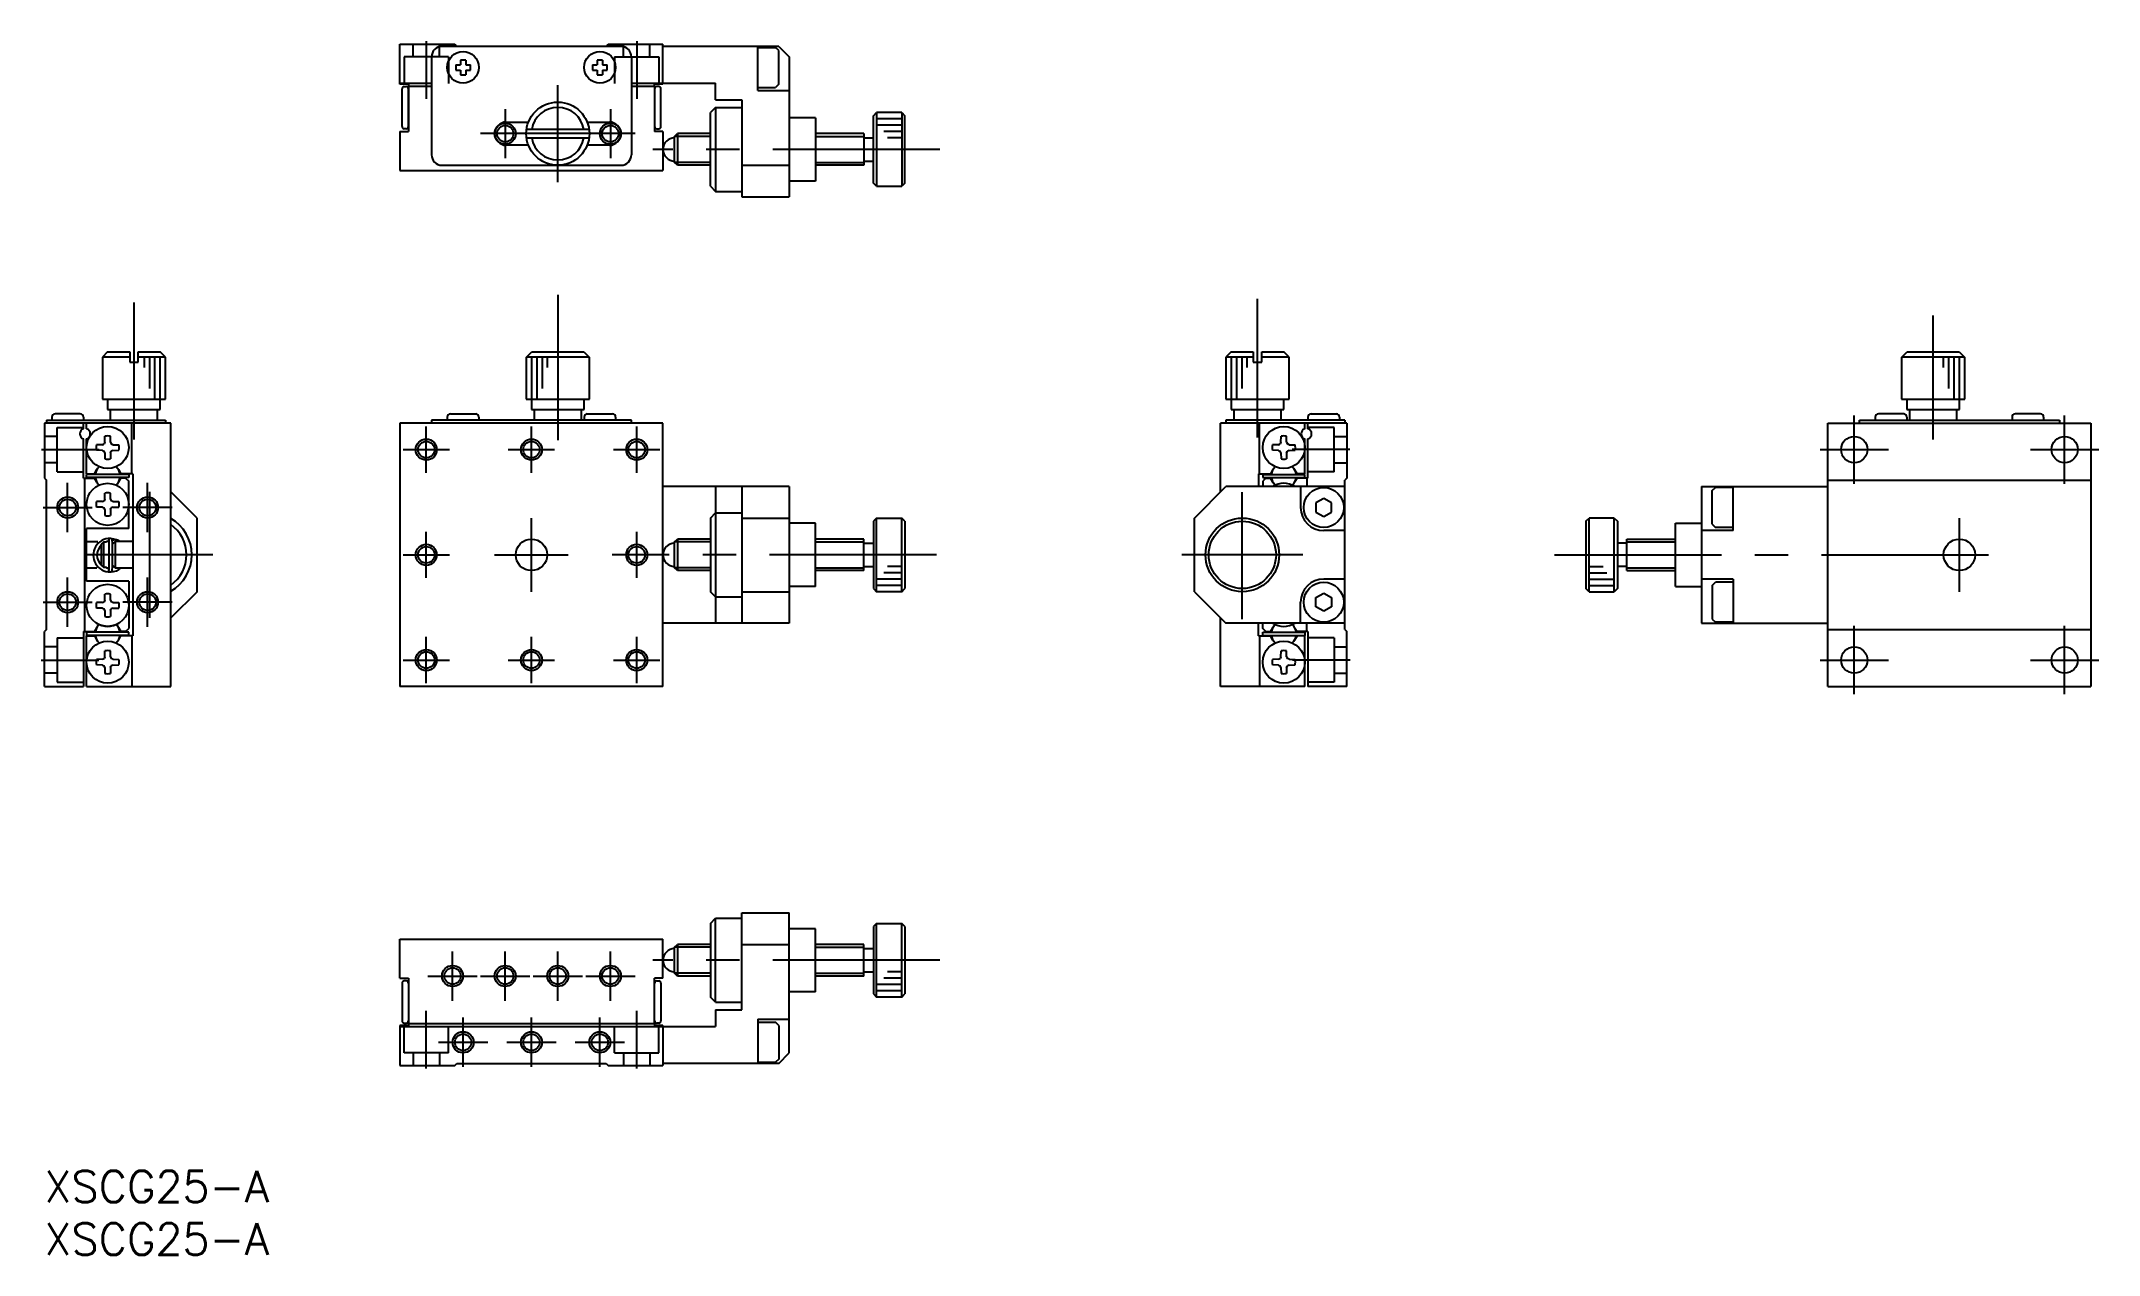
# Model space of a CAD drawing. Extents: x 0 to 195, y -8 to 107.
import ezdxf

# ---------------------------------------------------------------- set-up
doc = ezdxf.new("R2010")
doc.units = 0
doc.header["$LTSCALE"] = 0.5
doc.linetypes.add('CENTER', pattern=[50.8, 31.75, -6.35, 6.35, -6.35])
doc.linetypes.add('DASHED', pattern=[19.05, 12.7, -6.35])
for name, color, linetype in [('MSM_CENTER', 1, 'CENTER'), ('MSM_CONTINUOUS', 7, 'CONTINUOUS'), ('MSM_DASHED', 4, 'DASHED'), ('MSM_NARROW', 5, 'CONTINUOUS'), ('MSM_PART_NUMBER', 7, 'CONTINUOUS')]:
    doc.layers.add(name, color=color, linetype=linetype)
doc.styles.get("Standard").update_dxf_attribs({"font": 'txt.shx', "height": 3, "bigfont": 'bigfont.shx'})

# ---------------------------------------------------------------- blocks, each defined once
blk = doc.blocks.new('*U11')
at = {"layer": 'MSM_PART_NUMBER'}
blk.add_text('XSCG25-A', height=3, dxfattribs=at).set_placement((0, -3))
blk = doc.blocks.new('*U12')
at = {"layer": 'MSM_PART_NUMBER'}
blk.add_text('XSCG25-A', height=3, dxfattribs=at).set_placement((0, -8))

msp = doc.modelspace()

# ---------------------------------------------------------------- linework, layer by layer
at = {"layer": 'MSM_CENTER'}
for p, q in [((36.283253, 107.350618), (36.283253, 101.8583)), ((56.283253, 107.350618), (56.283253, 101.8583)), ((48.783253, 93.9583), (48.783253, 103.1583)), ((43.783253, 100.901398), (43.783253, 96.215202)), ((53.783253, 100.901398), (53.783253, 96.215202)), ((56.126351, 98.5583), (41.440155, 98.5583)), ((85.105401, 97.058299), (57.828414, 97.058299)), ((8.5, 82.505321), (8.5, 69.506344)), ((48.783251, 83.253186), (48.783251, 69.433222)), ((115.283254, 69.69616), (115.283254, 82.856673)), ((179.500985, 69.489948), (179.500985, 81.272646)), ((36.283252, 66.32915), (36.283252, 70.72915)), ((46.283252, 66.32915), (46.283252, 70.72915)), ((56.283252, 66.32915), (56.283252, 70.72915)), ((172.000983, 65.27915), (172.000983, 71.77915)), ((192.000984, 65.27915), (192.000984, 71.77915)), ((-0.292318, 68.52915), (5.2, 68.52915)), ((34.083252, 68.52915), (38.483252, 68.52915)), ((44.083252, 68.52915), (48.483252, 68.52915)), ((54.083252, 68.52915), (58.483252, 68.52915)), ((124.075571, 68.52915), (118.583254, 68.52915)), ((168.750983, 68.52915), (175.250983, 68.52915)), ((188.750984, 68.52915), (195.250984, 68.52915)), ((2.2, 60.686052), (2.2, 65.372248)), ((9.8, 60.686052), (9.8, 65.372248)), ((-0.143098, 63.02915), (4.543098, 63.02915)), ((12.143098, 63.02915), (7.456902, 63.02915)), ((10.000001, 52.529151), (10.000001, 64.529149)), ((113.783253, 64.488849), (113.783253, 52.423551)), ((36.283252, 56.32915), (36.283252, 60.72915)), ((46.283252, 55.02915), (46.283252, 62.02915)), ((56.283252, 56.32915), (56.283252, 60.72915)), ((182.000984, 55.02915), (182.000984, 62.02915)), ((16, 58.52915), (4.000002, 58.52915)), ((34.083252, 58.52915), (38.483252, 58.52915)), ((42.783252, 58.52915), (49.783252, 58.52915)), ((84.783254, 58.52915), (53.940155, 58.52915)), ((119.587753, 58.52915), (108.103252, 58.52915)), ((143.500982, 58.52915), (185.500984, 58.52915)), ((2.2, 51.686052), (2.2, 56.372248)), ((9.8, 51.686052), (9.8, 56.372248)), ((-0.143098, 54.02915), (4.543098, 54.02915)), ((12.143098, 54.02915), (7.456902, 54.02915)), ((172.000983, 45.27915), (172.000983, 51.77915)), ((192.000984, 45.27915), (192.000984, 51.77915)), ((36.283252, 46.32915), (36.283252, 50.72915)), ((46.283252, 46.32915), (46.283252, 50.72915)), ((56.283252, 46.32915), (56.283252, 50.72915)), ((-0.318947, 48.529147), (5.173371, 48.529147)), ((34.083252, 48.52915), (38.483252, 48.52915)), ((44.083252, 48.52915), (48.483252, 48.52915)), ((54.083252, 48.52915), (58.483252, 48.52915)), ((124.102201, 48.529147), (118.609883, 48.529147)), ((168.750983, 48.52915), (175.250983, 48.52915)), ((188.750984, 48.52915), (195.250984, 48.52915)), ((38.783253, 16.156902), (38.783253, 20.843098)), ((43.783253, 16.156902), (43.783253, 20.843098)), ((48.783253, 16.156902), (48.783253, 20.843098)), ((53.783253, 16.156902), (53.783253, 20.843098)), ((85.105401, 20.000001), (57.828414, 20.000001)), ((36.440155, 18.5), (41.126351, 18.5)), ((41.440155, 18.5), (46.126351, 18.5)), ((46.440155, 18.5), (51.126351, 18.5)), ((51.440155, 18.5), (56.126351, 18.5)), ((36.283253, 9.707683), (36.283253, 15.2)), ((39.783253, 9.856902), (39.783253, 14.543098)), ((46.283253, 9.856902), (46.283253, 14.543098)), ((52.783253, 9.856902), (52.783253, 14.543098)), ((56.283253, 9.707683), (56.283253, 15.2)), ((37.440155, 12.2), (42.126351, 12.2)), ((43.940155, 12.2), (48.626351, 12.2)), ((50.440155, 12.2), (55.126351, 12.2))]:
    msp.add_line(p, q, dxfattribs=at)
at = {"layer": 'MSM_CONTINUOUS'}
for p, q in [((33.783253, 107.0583), (38.983253, 107.0583)), ((33.783253, 103.2583), (33.783253, 107.0583)), ((36.783253, 105.8583), (36.783253, 96.5583)), ((54.783253, 106.8583), (37.783253, 106.8583)), ((38.983253, 107.0583), (39.183253, 106.8583)), ((53.383256, 106.8583), (53.583256, 107.0583)), ((53.583256, 107.0583), (58.783253, 107.0583)), ((55.783253, 105.8583), (55.783253, 96.5583)), ((58.783253, 103.2583), (58.783253, 107.0583)), ((69.783254, 106.8583), (58.783253, 106.8583)), ((67.783254, 102.6583), (67.783254, 106.8583)), ((67.783254, 106.7583), (69.483253, 106.7583)), ((69.783254, 106.458299), (69.483253, 106.7583)), ((69.783254, 106.8583), (70.783254, 105.8583)), ((69.783254, 103.2583), (69.783254, 106.458299)), ((70.783254, 105.8583), (70.783254, 92.558299)), ((39.083253, 105.1083), (39.083253, 104.6083)), ((39.083253, 105.1083), (39.533253, 105.1083)), ((39.083253, 104.6083), (39.533253, 104.6083)), ((40.033253, 105.5583), (39.533253, 105.5583)), ((39.533253, 105.5583), (39.533253, 105.1083)), ((39.533253, 104.6083), (39.533253, 104.1583)), ((39.533253, 104.1583), (40.033253, 104.1583)), ((40.033253, 105.5583), (40.033253, 105.1083)), ((40.033253, 105.1083), (40.483253, 105.1083)), ((40.033253, 104.6083), (40.483253, 104.6083)), ((40.033253, 104.6083), (40.033253, 104.1583)), ((40.483253, 104.6083), (40.483253, 105.1083)), ((52.083253, 105.1083), (52.083253, 104.6083)), ((52.083253, 105.1083), (52.533253, 105.1083)), ((52.083253, 104.6083), (52.533253, 104.6083)), ((52.533253, 105.5583), (52.533253, 105.1083)), ((53.033253, 105.5583), (52.533253, 105.5583)), ((52.533253, 104.6083), (52.533253, 104.1583)), ((52.533253, 104.1583), (53.033253, 104.1583)), ((53.033253, 105.5583), (53.033253, 105.1083)), ((53.033253, 105.1083), (53.483253, 105.1083)), ((53.033253, 104.6083), (53.483253, 104.6083)), ((53.033253, 104.6083), (53.033253, 104.1583)), ((53.483253, 104.6083), (53.483253, 105.1083)), ((33.783253, 103.3583), (36.783253, 103.3583)), ((34.583255, 103.2583), (33.783253, 103.2583)), ((33.983252, 99.23167), (33.983252, 102.83167)), ((34.183252, 103.03167), (34.383252, 103.03167)), ((34.583252, 99.23167), (34.583252, 102.83167)), ((34.583255, 103.2583), (34.583255, 98.7583)), ((34.583255, 103.058298), (36.783253, 103.058298)), ((55.783253, 103.3583), (63.783253, 103.3583)), ((55.783253, 103.058298), (57.983253, 103.058298)), ((57.983251, 103.058298), (57.983251, 103.2583)), ((58.783253, 103.2583), (57.983251, 103.2583)), ((57.983253, 103.058298), (57.983253, 98.7583)), ((58.383253, 103.031671), (58.183253, 103.031671)), ((58.583253, 99.231671), (58.583253, 102.831671)), ((63.783253, 101.7583), (63.783253, 103.3583)), ((63.783253, 101.7583), (66.283254, 101.7583)), ((66.283254, 101.7583), (66.283254, 92.558299)), ((67.783254, 102.958299), (69.483253, 102.958299)), ((67.783254, 102.6583), (70.783254, 102.6583)), ((69.783254, 103.2583), (69.483253, 102.958299)), ((63.783254, 101.058298), (63.283254, 100.558298)), ((63.283254, 93.558299), (63.283254, 100.558298)), ((63.783254, 101.058298), (63.783254, 93.058299)), ((63.783254, 101.058298), (66.283254, 101.058298)), ((73.283254, 100.058299), (70.783254, 100.058299)), ((73.283254, 100.058299), (73.283254, 94.058299)), ((78.783254, 100.258299), (79.083254, 100.558299)), ((78.783254, 93.858299), (78.783254, 100.258299)), ((79.083254, 100.558299), (79.083254, 93.558299)), ((81.483254, 100.558299), (79.083254, 100.558299)), ((81.483254, 100.558299), (81.483254, 93.558299)), ((81.483254, 100.558299), (81.783254, 100.258299)), ((81.783254, 93.858299), (81.783254, 100.258299)), ((33.783253, 98.7583), (33.783253, 95.0583)), ((33.783253, 98.7583), (34.583255, 98.7583)), ((34.383252, 99.03167), (34.183252, 99.03167)), ((43.883253, 99.6583), (45.992196, 99.6583)), ((51.756466, 98.9583), (45.810039, 98.9583)), ((45.810039, 98.1583), (51.756466, 98.1583)), ((51.57431, 99.6583), (53.683253, 99.6583)), ((58.783253, 98.7583), (57.983253, 98.7583)), ((58.183253, 99.031671), (58.383253, 99.031671)), ((58.783253, 98.7583), (58.783253, 95.0583)), ((59.883253, 98.287799), (60.153753, 98.558299)), ((59.883253, 95.828799), (59.883253, 98.287799)), ((60.153753, 98.558299), (60.153753, 95.558299)), ((63.283254, 98.558299), (60.153753, 98.558299)), ((77.883254, 98.558299), (73.283254, 98.558299)), ((77.883254, 98.558299), (77.883254, 95.558299)), ((77.883254, 98.158299), (78.783254, 98.158299)), ((45.992196, 97.4583), (43.883253, 97.4583)), ((53.683253, 97.4583), (51.57431, 97.4583)), ((77.883254, 95.958299), (78.783254, 95.958299)), ((33.783253, 95.0583), (58.783253, 95.0583)), ((37.783253, 95.5583), (54.783253, 95.5583)), ((60.153753, 95.558299), (59.883253, 95.828799)), ((63.283254, 95.558299), (60.153753, 95.558299)), ((66.283254, 95.558299), (70.783254, 95.558299)), ((73.283254, 94.058299), (70.783254, 94.058299)), ((77.883254, 95.558299), (73.283254, 95.558299)), ((63.283254, 93.558299), (63.783254, 93.058299)), ((63.783254, 93.058299), (66.283254, 93.058299)), ((66.283254, 92.558299), (70.783254, 92.558299)), ((79.083254, 93.558299), (78.783254, 93.858299)), ((79.083254, 93.558299), (81.483254, 93.558299)), ((81.783254, 93.858299), (81.483254, 93.558299)), ((6, 77.829151), (5.5, 77.329151)), ((8.1, 77.329151), (5.5, 77.329151)), ((5.5, 77.329151), (5.5, 73.329151)), ((6, 77.829151), (8.1, 77.829151)), ((8.1, 77.829151), (8.1, 76.829151)), ((8.1, 76.829151), (8.9, 76.829151)), ((8.9, 77.829151), (11, 77.829151)), ((8.9, 76.829151), (8.9, 77.829151)), ((11.5, 77.329151), (8.9, 77.329151)), ((11.5, 77.329151), (11, 77.829151)), ((11.5, 73.329151), (11.5, 77.329151)), ((45.783251, 76.829151), (45.810037, 76.829151)), ((45.783251, 76.829151), (45.783251, 73.329151)), ((45.810037, 77.329151), (46.315458, 77.829151)), ((45.810037, 76.829151), (45.810037, 77.329151)), ((51.756464, 77.329151), (45.810037, 77.329151)), ((46.315458, 77.829151), (51.251043, 77.829151)), ((51.251043, 77.829151), (51.756464, 77.329151)), ((51.756464, 77.329151), (51.756464, 76.829151)), ((51.756464, 76.829151), (51.783251, 76.829151)), ((51.783251, 73.329151), (51.783251, 76.829151)), ((112.783254, 77.829151), (112.283254, 77.329151)), ((114.883254, 77.329151), (112.283254, 77.329151)), ((112.283254, 77.329151), (112.283254, 73.329151)), ((112.783254, 77.829151), (114.883254, 77.829151)), ((114.883254, 77.829151), (114.883254, 76.829151)), ((114.883254, 76.829151), (115.683254, 76.829151)), ((115.683254, 77.829151), (117.783254, 77.829151)), ((115.683254, 76.829151), (115.683254, 77.829151)), ((118.283254, 77.329151), (115.683254, 77.329151)), ((118.283254, 77.329151), (117.783254, 77.829151)), ((118.283254, 73.329151), (118.283254, 77.329151)), ((176.500985, 76.829151), (176.500985, 73.329151)), ((176.500985, 76.829151), (176.527771, 76.829151)), ((176.527771, 77.329151), (177.033192, 77.829151)), ((182.474199, 77.329151), (176.527771, 77.329151)), ((176.527771, 76.829151), (176.527771, 77.329151)), ((177.033192, 77.829151), (181.968777, 77.829151)), ((181.968777, 77.829151), (182.474199, 77.329151)), ((182.474199, 77.329151), (182.474199, 76.829151)), ((182.474199, 76.829151), (182.500985, 76.829151)), ((182.500985, 73.329151), (182.500985, 76.829151)), ((5.5, 73.329151), (11.5, 73.329151)), ((6, 73.329151), (6, 72.329151)), ((11, 72.329151), (11, 73.329151)), ((45.783251, 73.329151), (51.783251, 73.329151)), ((46.283251, 73.329151), (46.283251, 72.329151)), ((51.283251, 72.329151), (51.283251, 73.329151)), ((112.283254, 73.329151), (118.283254, 73.329151)), ((112.783254, 73.329151), (112.783254, 72.329151)), ((117.783254, 72.329151), (117.783254, 73.329151)), ((176.500985, 73.329151), (182.500985, 73.329151)), ((177.000985, 73.329151), (177.000985, 72.329151)), ((182.000985, 72.329151), (182.000985, 73.329151)), ((12, 71.02915), (0, 71.02915)), ((0, 71.02915), (0, 65.82915)), ((0.2, 71.329151), (11.5, 71.329151)), ((0.2, 71.329151), (0.2, 71.02915)), ((0.7, 71.629151), (0.7, 71.329151)), ((3.4, 71.929151), (1, 71.929151)), ((3.7, 71.629151), (3.7, 71.329151)), ((3.7, 70.50612), (3.7, 71.02915)), ((4.000002, 70.506119), (4.000002, 71.02915)), ((6, 72.329151), (11, 72.329151)), ((6.25, 72.329151), (6.25, 71.329151)), ((8.3, 66.22915), (8.3, 71.029147)), ((10.75, 71.329151), (10.75, 72.329151)), ((11.5, 71.329151), (11.5, 71.02915)), ((12, 46.02915), (12, 71.02915)), ((58.783253, 71.029151), (33.783253, 71.029151)), ((33.783253, 71.029151), (33.783253, 46.029149)), ((55.783253, 71.329151), (36.783253, 71.329151)), ((36.783253, 71.329151), (36.783253, 71.029151)), ((38.283253, 71.629151), (38.283253, 71.329151)), ((38.583253, 71.929151), (40.983253, 71.929151)), ((41.283253, 71.629151), (41.283253, 71.329151)), ((46.283251, 72.329151), (51.283251, 72.329151)), ((46.533251, 72.329151), (46.533251, 71.329151)), ((51.033251, 71.329151), (51.033251, 72.329151)), ((51.283253, 71.629151), (51.283253, 71.329151)), ((51.583253, 71.929151), (53.983253, 71.929151)), ((54.283253, 71.629151), (54.283253, 71.329151)), ((55.783253, 71.029151), (55.783253, 71.329151)), ((58.783253, 46.029149), (58.783253, 71.029151)), ((123.783254, 71.02915), (111.783254, 71.02915)), ((111.783254, 64.529151), (111.783254, 71.02915)), ((123.583254, 71.329151), (112.283254, 71.329151)), ((112.283254, 71.329151), (112.283254, 71.02915)), ((112.783254, 72.329151), (117.783254, 72.329151)), ((113.033254, 72.329151), (113.033254, 71.329151)), ((115.483254, 66.22915), (115.483254, 71.029147)), ((117.533254, 71.329151), (117.533254, 72.329151)), ((119.783252, 70.506119), (119.783252, 71.02915)), ((120.083254, 71.629151), (120.083254, 71.329151)), ((120.083254, 70.50612), (120.083254, 71.02915)), ((120.383254, 71.929151), (122.783254, 71.929151)), ((123.083254, 71.629151), (123.083254, 71.329151)), ((123.583254, 71.329151), (123.583254, 71.02915)), ((123.783254, 71.02915), (123.783254, 65.82915)), ((169.500983, 71.029151), (194.500983, 71.029151)), ((169.500983, 46.029149), (169.500983, 71.029151)), ((172.500983, 71.329151), (191.500983, 71.329151)), ((172.500983, 71.029151), (172.500983, 71.329151)), ((174.000983, 71.629151), (174.000983, 71.329151)), ((176.700983, 71.929151), (174.300983, 71.929151)), ((177.000983, 71.629151), (177.000983, 71.329151)), ((177.000985, 72.329151), (182.000985, 72.329151)), ((177.250985, 72.329151), (177.250985, 71.329151)), ((181.750985, 71.329151), (181.750985, 72.329151)), ((187.000983, 71.629151), (187.000983, 71.329151)), ((189.700983, 71.929151), (187.300983, 71.929151)), ((190.000983, 71.629151), (190.000983, 71.329151)), ((191.500983, 71.329151), (191.500983, 71.029151)), ((194.500983, 71.029151), (194.500983, 46.029149)), ((3.7, 65.829151), (3.7, 69.552181)), ((4.000002, 66.22915), (4.000002, 69.552181)), ((5.498742, 68.999057), (4.931169, 68.98915)), ((5.498742, 68.459243), (4.931169, 68.46915)), ((5.498742, 68.999057), (5.658821, 69.070329)), ((5.498742, 68.459243), (5.658821, 68.387971)), ((5.730093, 69.230409), (5.658821, 69.070329)), ((5.730093, 69.230409), (5.74, 69.797981)), ((6.269907, 69.230409), (6.26, 69.797981)), ((6.269907, 69.230409), (6.341179, 69.070329)), ((6.501259, 68.999057), (6.341179, 69.070329)), ((6.501259, 68.459243), (6.341179, 68.387971)), ((6.501259, 68.999057), (7.068831, 68.98915)), ((6.501259, 68.459243), (7.068831, 68.46915)), ((117.281995, 68.999057), (116.714423, 68.98915)), ((117.281995, 68.459243), (116.714423, 68.46915)), ((117.281995, 68.999057), (117.442075, 69.070329)), ((117.281995, 68.459243), (117.442075, 68.387971)), ((117.513347, 69.230409), (117.442075, 69.070329)), ((117.513347, 69.230409), (117.523254, 69.797981)), ((118.053161, 69.230409), (118.043254, 69.797981)), ((118.053161, 69.230409), (118.124433, 69.070329)), ((118.284512, 68.999057), (118.124433, 69.070329)), ((118.284512, 68.459243), (118.124433, 68.387971)), ((118.284512, 68.999057), (118.852085, 68.98915)), ((118.284512, 68.459243), (118.852085, 68.46915)), ((119.783252, 66.22915), (119.783252, 69.552181)), ((120.083254, 65.829151), (120.083254, 69.552181)), ((4.736084, 66.229153), (4.965472, 66.62646)), ((5.730093, 68.227892), (5.658821, 68.387971)), ((5.730093, 68.227892), (5.74, 67.660319)), ((6.269907, 68.227892), (6.26, 67.660319)), ((6.269907, 68.227892), (6.341179, 68.387971)), ((7.03453, 66.626462), (7.263917, 66.229153)), ((116.748724, 66.626462), (116.519337, 66.229153)), ((117.513347, 68.227892), (117.442075, 68.387971)), ((117.513347, 68.227892), (117.523254, 67.660319)), ((118.053161, 68.227892), (118.043254, 67.660319)), ((118.053161, 68.227892), (118.124433, 68.387971)), ((119.047169, 66.229153), (118.817782, 66.62646)), ((0, 65.82915), (0.2, 65.62915)), ((0.2, 51.429147), (0.2, 65.62915)), ((3.7, 65.829151), (4.733656, 65.829151)), ((3.8, 65.829151), (3.8, 51.229147)), ((8, 66.17915), (4, 66.17915)), ((4, 65.87915), (4, 66.17915)), ((8, 65.87915), (4, 65.87915)), ((4.000002, 66.22915), (4.736084, 66.22915)), ((4.965472, 65.431846), (4.736084, 65.829154)), ((7.03453, 65.431845), (7.263917, 65.829154)), ((8.4, 66.22915), (7.263917, 66.22915)), ((7.7, 65.829151), (7.263917, 65.829151)), ((7.7, 65.829151), (8, 65.529151)), ((8, 66.17915), (8, 65.87915)), ((8, 61.02915), (8, 65.529151)), ((8.4, 66.22915), (8.4, 50.829148)), ((70.783254, 65.02915), (58.783253, 65.02915)), ((63.783254, 65.02915), (63.783254, 52.02915)), ((66.283254, 65.02915), (66.283254, 52.02915)), ((70.783254, 65.02915), (70.783254, 52.02915)), ((109.283253, 62.02915), (112.283253, 65.02915)), ((123.583254, 65.02915), (112.283253, 65.02915)), ((115.383254, 66.22915), (116.519337, 66.22915)), ((115.383254, 66.22915), (115.383254, 65.02915)), ((115.783254, 66.17915), (119.783254, 66.17915)), ((115.783254, 66.17915), (115.783254, 65.87915)), ((115.783254, 65.87915), (119.783254, 65.87915)), ((116.083254, 65.829151), (115.783254, 65.529151)), ((115.783254, 65.529151), (115.783254, 65.02915)), ((116.083254, 65.829151), (116.519337, 65.829151)), ((116.748724, 65.431845), (116.519337, 65.829154)), ((118.817782, 65.431846), (119.047169, 65.829154)), ((119.783252, 66.22915), (119.047169, 66.22915)), ((120.083254, 65.829151), (119.049598, 65.829151)), ((119.383254, 65.02915), (119.383254, 63.02915)), ((119.783254, 65.87915), (119.783254, 66.17915)), ((119.983254, 65.829151), (119.983254, 65.02915)), ((123.783254, 65.82915), (123.583254, 65.62915)), ((123.583254, 51.429147), (123.583254, 65.62915)), ((157.500982, 65.02915), (169.500983, 65.02915)), ((157.500982, 65.02915), (157.500982, 52.02915)), ((158.500982, 64.629149), (158.800983, 64.92915)), ((158.500982, 61.42915), (158.500982, 64.629149)), ((160.500982, 64.92915), (158.800983, 64.92915)), ((160.500982, 60.82915), (160.500982, 65.02915)), ((169.500983, 65.629151), (194.500983, 65.629151)), ((5.498742, 63.599057), (4.931169, 63.58915)), ((5.498742, 63.059243), (4.931169, 63.06915)), ((5.498742, 63.599057), (5.658821, 63.670329)), ((5.498742, 63.059243), (5.658821, 62.987971)), ((5.730093, 63.830409), (5.658821, 63.670329)), ((5.730093, 62.827892), (5.658821, 62.987971)), ((5.730093, 63.830409), (5.74, 64.397981)), ((5.730093, 62.827892), (5.74, 62.260319)), ((6.269907, 63.830409), (6.26, 64.397981)), ((6.269907, 62.827892), (6.26, 62.260319)), ((6.269907, 63.830409), (6.341179, 63.670329)), ((6.269907, 62.827892), (6.341179, 62.987971)), ((6.501259, 63.599057), (6.341179, 63.670329)), ((6.501259, 63.059243), (6.341179, 62.987971)), ((6.501259, 63.599057), (7.068831, 63.58915)), ((6.501259, 63.059243), (7.068831, 63.06915)), ((14.500001, 62.02915), (12, 64.529151)), ((121.583254, 63.895176), (120.833254, 63.462162)), ((120.833254, 63.462162), (120.833254, 62.596138)), ((120.833254, 62.596138), (121.583254, 62.163124)), ((122.333253, 63.462162), (121.583254, 63.895176)), ((121.583254, 62.163124), (122.333253, 62.596138)), ((122.333253, 62.596138), (122.333253, 63.462162)), ((4, 56.02915), (4, 61.02915)), ((8, 61.02915), (4.000002, 61.02915)), ((14.500001, 55.02915), (14.500001, 62.02915)), ((63.283254, 62.02915), (63.783254, 62.52915)), ((63.283254, 62.02915), (63.283254, 55.029151)), ((63.783254, 62.52915), (66.283254, 62.52915)), ((66.283254, 62.02915), (70.783254, 62.02915)), ((73.283254, 61.52915), (70.783254, 61.52915)), ((73.283254, 55.52915), (73.283254, 61.52915)), ((79.083254, 62.02915), (78.783254, 61.72915)), ((78.783254, 61.72915), (78.783254, 55.32915)), ((79.083254, 62.02915), (81.483254, 62.02915)), ((79.083254, 55.02915), (79.083254, 62.02915)), ((81.783254, 61.72915), (81.483254, 62.02915)), ((81.483254, 55.02915), (81.483254, 62.02915)), ((81.783254, 61.72915), (81.783254, 55.32915)), ((109.283253, 55.02915), (109.283253, 62.02915)), ((123.583254, 60.82915), (121.583254, 60.82915)), ((146.500982, 61.72915), (146.800982, 62.02915)), ((146.500982, 61.72915), (146.500982, 55.32915)), ((146.800982, 55.02915), (146.800982, 62.02915)), ((149.200982, 62.02915), (146.800982, 62.02915)), ((149.200982, 55.02915), (149.200982, 62.02915)), ((149.200982, 62.02915), (149.500982, 61.72915)), ((149.500982, 61.72915), (149.500982, 55.32915)), ((155.000982, 55.52915), (155.000982, 61.52915)), ((155.000982, 61.52915), (157.500982, 61.52915)), ((160.500982, 60.82915), (157.500982, 60.82915)), ((158.500982, 61.42915), (158.800983, 61.129149)), ((160.500982, 61.129149), (158.800983, 61.129149)), ((5.054233, 59.77915), (4, 59.77915)), ((5.6, 59.74915), (5.4, 59.5391)), ((5.4, 59.5391), (5.4, 57.559201)), ((5.6, 59.74915), (5.6, 57.34915)), ((5.9, 59.74915), (5.6, 59.74915)), ((5.9, 59.79915), (5.9, 59.74915)), ((6.1, 59.79915), (5.9, 59.79915)), ((6.087035, 59.879398), (6.083288, 59.799385)), ((6.111411, 60.002595), (6.087035, 59.879398)), ((6.098381, 59.889661), (6.098381, 57.110006)), ((6.103839, 59.795311), (6.1, 59.79915)), ((6.1, 59.79915), (6.1, 57.29915)), ((6.180578, 60.076147), (6.111411, 60.002595)), ((6.279754, 60.09948), (6.180578, 60.076147)), ((6.37656, 60.062711), (6.279754, 60.09948)), ((6.984844, 59.909108), (6.295189, 60.097885)), ((6.435439, 59.979702), (6.37656, 60.062711)), ((6.462562, 59.894482), (6.449518, 59.888349)), ((6.7, 59.79915), (6.460272, 59.559422)), ((6.493286, 59.907612), (6.462562, 59.894482)), ((6.524619, 59.919191), (6.493286, 59.907612)), ((6.556483, 59.929193), (6.524619, 59.919191)), ((6.588799, 59.937592), (6.556483, 59.929193)), ((6.62149, 59.944369), (6.588799, 59.937592)), ((6.654473, 59.949506), (6.62149, 59.944369)), ((6.687669, 59.952992), (6.654473, 59.949506)), ((6.720995, 59.954817), (6.687669, 59.952992)), ((6.7, 59.79915), (6.7, 57.29915)), ((8.4, 59.79915), (6.7, 59.79915)), ((6.75437, 59.954977), (6.720995, 59.954817)), ((6.787712, 59.953472), (6.75437, 59.954977)), ((6.820938, 59.950305), (6.787712, 59.953472)), ((6.853969, 59.945485), (6.820938, 59.950305)), ((6.886721, 59.939021), (6.853969, 59.945485)), ((6.919115, 59.930931), (6.886721, 59.939021)), ((6.951071, 59.921233), (6.919115, 59.930931)), ((6.98251, 59.909951), (6.951071, 59.921233)), ((7.013354, 59.897112), (6.98251, 59.909951)), ((7.043528, 59.882748), (7.013354, 59.897112)), ((7.072956, 59.866895), (7.043528, 59.882748)), ((7.100077, 59.850538), (7.072956, 59.866895)), ((7.085224, 59.80592), (7.081812, 59.79915)), ((7.088332, 59.812294), (7.085224, 59.80592)), ((7.091125, 59.818249), (7.088332, 59.812294)), ((7.093592, 59.823761), (7.091125, 59.818249)), ((7.108327, 59.844441), (7.09247, 59.799174)), ((7.095724, 59.828809), (7.093592, 59.823761)), ((7.097513, 59.833374), (7.095724, 59.828809)), ((7.098951, 59.837438), (7.097513, 59.833374)), ((7.100033, 59.840986), (7.098951, 59.837438)), ((7.099731, 59.850705), (7.10076, 59.849738)), ((7.100911, 59.844862), (7.100033, 59.840986)), ((7.161227, 59.799169), (7.100046, 59.841008)), ((7.10076, 59.849738), (7.101154, 59.847786)), ((7.101154, 59.847786), (7.100911, 59.844862)), ((7.106831, 59.84532), (7.108327, 59.844441)), ((59.883253, 59.75865), (60.153753, 60.02915)), ((59.883253, 57.29965), (59.883253, 59.75865)), ((60.153753, 60.02915), (60.153753, 57.02915)), ((63.283254, 60.02915), (60.153753, 60.02915)), ((77.883254, 60.02915), (73.283254, 60.02915)), ((77.883254, 57.02915), (77.883254, 60.02915)), ((77.883254, 59.62915), (78.783254, 59.62915)), ((150.400982, 59.62915), (149.500982, 59.62915)), ((150.400982, 57.02915), (150.400982, 60.02915)), ((150.400982, 60.02915), (155.000982, 60.02915)), ((4, 57.27915), (4.985213, 57.27915)), ((5.4, 57.559201), (5.6, 57.34915)), ((5.6, 57.34915), (5.9, 57.34915)), ((5.901634, 57.295188), (5.747646, 57.348916)), ((5.763285, 57.342435), (5.77, 57.34915)), ((5.777329, 57.348879), (5.777624, 57.336595)), ((5.820274, 57.336371), (5.814108, 57.323012)), ((5.8279, 57.34915), (5.820274, 57.336371)), ((5.9, 57.34915), (5.9, 57.29915)), ((5.9, 57.29915), (6.1, 57.29915)), ((6.0813, 57.25901), (5.901634, 57.295188)), ((5.963707, 57.299021), (5.983442, 57.275329)), ((6.080165, 57.298987), (6.083735, 57.188718)), ((6.083735, 57.188718), (6.089604, 57.085039)), ((6.089604, 57.085039), (6.117546, 56.985883)), ((6.1, 57.29915), (6.107129, 57.306279)), ((6.117546, 56.985883), (6.195827, 56.915646)), ((6.195827, 56.915646), (6.300633, 56.902779)), ((6.300633, 56.902779), (6.393963, 56.952483)), ((6.393963, 56.952483), (6.442008, 57.044073)), ((6.604581, 57.394448), (6.457943, 57.328736)), ((6.589147, 57.409995), (6.459379, 57.396072)), ((6.46197, 57.53718), (6.7, 57.29915)), ((6.7, 57.29915), (8.4, 57.29915)), ((60.153753, 57.02915), (59.883253, 57.29965)), ((63.283254, 57.02915), (60.153753, 57.02915)), ((77.883254, 57.02915), (73.283254, 57.02915)), ((77.883254, 57.42915), (78.783254, 57.42915)), ((150.400982, 57.42915), (149.500982, 57.42915)), ((150.400982, 57.02915), (155.000982, 57.02915)), ((8, 56.02915), (4.000002, 56.02915)), ((5.730093, 54.230409), (5.74, 54.797981)), ((6.269907, 54.230409), (6.26, 54.797981)), ((8, 56.02915), (8, 51.529147)), ((14.500001, 55.02915), (12, 52.529149)), ((63.783254, 54.529151), (63.283254, 55.029151)), ((66.283254, 55.02915), (70.783254, 55.02915)), ((73.283254, 55.52915), (70.783254, 55.52915)), ((78.783254, 55.32915), (79.083254, 55.02915)), ((81.483254, 55.02915), (79.083254, 55.02915)), ((81.483254, 55.02915), (81.783254, 55.32915)), ((109.283253, 55.02915), (112.283253, 52.02915)), ((120.833254, 54.462162), (121.583254, 54.895176)), ((123.583254, 56.22915), (121.583254, 56.22915)), ((121.583254, 54.895176), (122.333253, 54.462162)), ((146.800982, 55.02915), (146.500982, 55.32915)), ((146.800982, 55.02915), (149.200982, 55.02915)), ((149.500982, 55.32915), (149.200982, 55.02915)), ((155.000982, 55.52915), (157.500982, 55.52915)), ((160.500982, 56.22915), (157.500982, 56.22915)), ((158.500982, 55.629149), (158.800983, 55.92915)), ((158.500982, 55.629149), (158.500982, 52.42915)), ((160.500982, 55.92915), (158.800983, 55.92915)), ((160.500982, 56.22915), (160.500982, 52.02915)), ((5.498742, 53.999057), (4.931169, 53.98915)), ((5.498742, 53.459243), (4.931169, 53.46915)), ((5.498742, 53.999057), (5.658821, 54.070329)), ((5.498742, 53.459243), (5.658821, 53.387971)), ((5.730093, 54.230409), (5.658821, 54.070329)), ((5.730093, 53.227892), (5.658821, 53.387971)), ((5.730093, 53.227892), (5.74, 52.660319)), ((6.269907, 53.227892), (6.26, 52.660319)), ((6.269907, 54.230409), (6.341179, 54.070329)), ((6.269907, 53.227892), (6.341179, 53.387971)), ((6.501259, 53.999057), (6.341179, 54.070329)), ((6.501259, 53.459243), (6.341179, 53.387971)), ((6.501259, 53.999057), (7.068831, 53.98915)), ((6.501259, 53.459243), (7.068831, 53.46915)), ((63.783254, 54.529151), (66.283254, 54.529151)), ((119.383254, 52.02915), (119.383254, 54.02915)), ((120.833254, 53.596138), (120.833254, 54.462162)), ((121.583254, 53.163124), (120.833254, 53.596138)), ((122.333253, 53.596138), (121.583254, 53.163124)), ((122.333253, 54.462162), (122.333253, 53.596138)), ((0.2, 51.429147), (0, 51.229147)), ((0, 46.02915), (0, 51.229147)), ((3.7, 51.229147), (3.7, 46.02915)), ((3.7, 51.229147), (4.733656, 51.229147)), ((8, 51.179147), (4, 51.179147)), ((4, 51.179147), (4, 50.879147)), ((8, 50.879147), (4, 50.879147)), ((4.965472, 51.626454), (4.736084, 51.229147)), ((7.03453, 51.626456), (7.263917, 51.229147)), ((7.7, 51.229147), (7.263917, 51.229147)), ((7.7, 51.229147), (8, 51.529147)), ((8, 50.879147), (8, 51.179147)), ((70.783254, 52.02915), (58.783253, 52.02915)), ((111.783254, 46.02915), (111.783254, 52.529149)), ((123.583254, 52.02915), (112.283253, 52.02915)), ((115.383254, 50.829148), (115.383254, 52.02915)), ((115.783254, 51.529147), (115.783254, 52.02915)), ((116.083254, 51.229147), (115.783254, 51.529147)), ((115.783254, 51.179147), (119.783254, 51.179147)), ((115.783254, 50.879147), (115.783254, 51.179147)), ((115.783254, 50.879147), (119.783254, 50.879147)), ((116.083254, 51.229147), (116.519337, 51.229147)), ((116.748724, 51.626456), (116.519337, 51.229147)), ((118.817782, 51.626454), (119.047169, 51.229147)), ((120.083254, 51.229147), (119.049598, 51.229147)), ((119.783254, 51.179147), (119.783254, 50.879147)), ((119.983254, 51.229147), (119.983254, 52.02915)), ((120.083254, 51.229147), (120.083254, 46.02915)), ((123.583254, 51.429147), (123.783254, 51.229147)), ((123.783254, 46.02915), (123.783254, 51.229147)), ((157.500982, 52.02915), (169.500983, 52.02915)), ((158.500982, 52.42915), (158.800983, 52.129149)), ((160.500982, 52.129149), (158.800983, 52.129149)), ((169.500983, 51.429149), (194.500983, 51.429149)), ((4.000002, 46.02915), (4.000002, 50.829148)), ((4.000002, 50.829148), (4.736084, 50.829148)), ((4.736084, 50.829148), (4.965472, 50.43184)), ((5.730093, 48.830406), (5.74, 49.397978)), ((6.269907, 48.830406), (6.26, 49.397978)), ((7.03453, 50.431839), (7.263917, 50.829148)), ((8.4, 50.829148), (7.263917, 50.829148)), ((8.3, 50.829148), (8.3, 46.02915)), ((115.383254, 50.829148), (116.519337, 50.829148)), ((115.483254, 50.829148), (115.483254, 46.02915)), ((116.748724, 50.431839), (116.519337, 50.829148)), ((117.513347, 48.830406), (117.523254, 49.397978)), ((118.053161, 48.830406), (118.043254, 49.397978)), ((119.047169, 50.829148), (118.817782, 50.43184)), ((119.783252, 50.829148), (119.047169, 50.829148)), ((119.783252, 46.02915), (119.783252, 50.829148)), ((5.498742, 48.599054), (4.931169, 48.589147)), ((5.498742, 48.05924), (4.931169, 48.069147)), ((5.498742, 48.599054), (5.658821, 48.670326)), ((5.498742, 48.05924), (5.658821, 47.987968)), ((5.730093, 48.830406), (5.658821, 48.670326)), ((5.730093, 47.827889), (5.658821, 47.987968)), ((5.730093, 47.827889), (5.74, 47.260316)), ((6.269907, 47.827889), (6.26, 47.260316)), ((6.269907, 48.830406), (6.341179, 48.670326)), ((6.269907, 47.827889), (6.341179, 47.987968)), ((6.501259, 48.599054), (6.341179, 48.670326)), ((6.501259, 48.05924), (6.341179, 47.987968)), ((6.501259, 48.599054), (7.068831, 48.589147)), ((6.501259, 48.05924), (7.068831, 48.069147)), ((117.281995, 48.599054), (116.714423, 48.589147)), ((117.281995, 48.05924), (116.714423, 48.069147)), ((117.281995, 48.599054), (117.442075, 48.670326)), ((117.281995, 48.05924), (117.442075, 47.987968)), ((117.513347, 48.830406), (117.442075, 48.670326)), ((117.513347, 47.827889), (117.442075, 47.987968)), ((117.513347, 47.827889), (117.523254, 47.260316)), ((118.053161, 47.827889), (118.043254, 47.260316)), ((118.053161, 48.830406), (118.124433, 48.670326)), ((118.053161, 47.827889), (118.124433, 47.987968)), ((118.284512, 48.599054), (118.124433, 48.670326)), ((118.284512, 48.05924), (118.124433, 47.987968)), ((118.284512, 48.599054), (118.852085, 48.589147)), ((118.284512, 48.05924), (118.852085, 48.069147)), ((0, 46.02915), (3.7, 46.02915)), ((4.000002, 46.02915), (12, 46.02915)), ((58.783253, 46.029149), (33.783253, 46.029149)), ((119.783252, 46.02915), (111.783254, 46.02915)), ((123.783254, 46.02915), (120.083254, 46.02915)), ((169.500983, 46.029149), (194.500983, 46.029149)), ((63.283254, 23.500001), (63.783254, 24.000001)), ((63.283254, 23.500001), (63.283254, 16.500002)), ((63.783254, 16.000002), (63.783254, 24.000001)), ((63.783254, 24.000001), (66.283254, 24.000001)), ((66.283254, 24.500001), (70.783254, 24.500001)), ((66.283254, 15.3), (66.283254, 24.500001)), ((70.783254, 11.2), (70.783254, 24.500001)), ((79.083254, 23.500001), (78.783254, 23.200001)), ((79.083254, 16.500001), (79.083254, 23.500001)), ((79.083254, 23.500001), (81.483254, 23.500001)), ((81.483254, 16.500001), (81.483254, 23.500001)), ((81.783254, 23.200001), (81.483254, 23.500001)), ((33.783253, 22), (58.783253, 22)), ((33.783253, 18.3), (33.783253, 22)), ((58.783253, 18.3), (58.783253, 22)), ((73.283254, 23.000001), (70.783254, 23.000001)), ((73.283254, 17.000001), (73.283254, 23.000001)), ((78.783254, 23.200001), (78.783254, 16.800001)), ((81.783254, 23.200001), (81.783254, 16.800001)), ((59.883253, 21.229501), (60.153753, 21.500001)), ((59.883253, 18.770501), (59.883253, 21.229501)), ((60.153753, 21.500001), (60.153753, 18.500001)), ((63.283254, 21.500001), (60.153753, 21.500001)), ((66.283254, 21.500001), (70.783254, 21.500001)), ((77.883254, 21.500001), (73.283254, 21.500001)), ((77.883254, 18.500001), (77.883254, 21.500001)), ((77.883254, 21.100001), (78.783254, 21.100001)), ((33.783253, 18.3), (34.583255, 18.3)), ((33.983252, 17.826631), (33.983252, 14.226631)), ((34.383252, 18.026631), (34.183252, 18.026631)), ((34.583252, 17.82663), (34.583252, 14.22663)), ((34.583255, 18.3), (34.583255, 13.8)), ((57.983253, 14.000002), (57.983253, 18.3)), ((58.783253, 18.3), (57.983253, 18.3)), ((58.183253, 18.02663), (58.383253, 18.02663)), ((58.583253, 17.82663), (58.583253, 14.22663)), ((60.153753, 18.500001), (59.883253, 18.770501)), ((63.283254, 18.500001), (60.153753, 18.500001)), ((77.883254, 18.500001), (73.283254, 18.500001)), ((77.883254, 18.900001), (78.783254, 18.900001)), ((63.783254, 16.000002), (63.283254, 16.500002)), ((63.783254, 16.000002), (66.283254, 16.000002)), ((73.283254, 17.000001), (70.783254, 17.000001)), ((78.783254, 16.800001), (79.083254, 16.500001)), ((81.483254, 16.500001), (79.083254, 16.500001)), ((81.483254, 16.500001), (81.783254, 16.800001)), ((33.783253, 13.8), (33.783253, 10)), ((34.583255, 13.8), (33.783253, 13.8)), ((33.783253, 13.7), (63.783253, 13.7)), ((34.183252, 14.026631), (34.383252, 14.026631)), ((34.583255, 14.000002), (57.983253, 14.000002)), ((57.983251, 14.000002), (57.983251, 13.8)), ((58.783253, 13.8), (57.983251, 13.8)), ((58.383253, 14.02663), (58.183253, 14.02663)), ((58.783253, 13.8), (58.783253, 10)), ((63.783253, 15.3), (66.283254, 15.3)), ((63.783253, 15.3), (63.783253, 13.7)), ((67.783254, 14.4), (67.783254, 10.2)), ((67.783254, 14.4), (70.783254, 14.4)), ((67.783254, 14.100001), (69.483253, 14.100001)), ((69.783254, 13.8), (69.483253, 14.100001)), ((69.783254, 13.8), (69.783254, 10.600001)), ((33.783253, 10), (38.983253, 10)), ((38.983253, 10), (39.183253, 10.2)), ((39.183253, 10.2), (53.383256, 10.2)), ((53.383256, 10.2), (53.583256, 10)), ((53.583256, 10), (58.783253, 10)), ((69.783254, 10.2), (58.783253, 10.2)), ((67.783254, 10.3), (69.483253, 10.3)), ((69.783254, 10.600001), (69.483253, 10.3)), ((69.783254, 10.2), (70.783254, 11.2))]:
    msp.add_line(p, q, dxfattribs=at)
for centre, radius in [((39.783253, 104.8583), 1.5), ((52.783253, 104.8583), 1.5), ((48.783253, 98.5583), 3), ((43.783253, 98.5583), 0.7835), ((53.783253, 98.5583), 0.7835), ((6, 68.72915), 2), ((117.783254, 68.72915), 2), ((36.283252, 68.52915), 0.7835), ((46.283252, 68.52915), 0.7835), ((56.283252, 68.52915), 0.7835), ((172.000983, 68.52915), 1.25), ((192.000984, 68.52915), 1.25), ((6, 63.32915), 2), ((121.583254, 63.02915), 1.9), ((2.2, 63.02915), 0.7835), ((9.8, 63.02915), 0.7835), ((113.845503, 58.52915), 3.499997), ((113.845503, 58.52915), 3.199997), ((36.283252, 58.52915), 0.7835), ((46.283252, 58.52915), 1.5), ((56.283252, 58.52915), 0.7835), ((182.000984, 58.52915), 1.5), ((2.2, 54.02915), 0.7835), ((6, 53.72915), 2), ((9.8, 54.02915), 0.7835), ((121.583254, 54.02915), 1.9), ((6, 48.329147), 2), ((36.283252, 48.52915), 0.7835), ((46.283252, 48.52915), 0.7835), ((56.283252, 48.52915), 0.7835), ((117.783254, 48.329147), 2), ((172.000983, 48.52915), 1.25), ((192.000984, 48.52915), 1.25), ((38.783253, 18.5), 0.7835), ((43.783253, 18.5), 0.7835), ((48.783253, 18.5), 0.7835), ((53.783253, 18.5), 0.7835), ((39.783253, 12.2), 0.7835), ((46.283253, 12.2), 0.7835), ((52.783253, 12.2), 0.7835)]:
    msp.add_circle(centre, radius, dxfattribs=at)
for centre, radius, start, end in [((37.783253, 105.8583), 1, 90, 180), ((54.783253, 105.8583), 1, 0, 90), ((34.183252, 102.83167), 0.2, 90, 180), ((34.383252, 102.83167), 0.2, 0, 90), ((58.183253, 102.831671), 0.2, 90, 180), ((58.383253, 102.831671), 0.2, 0, 90), ((48.783253, 98.5583), 2.5, 9.206896, 170.793104), ((34.183252, 99.23167), 0.2, 180.000004, 270.000004), ((34.383252, 99.23167), 0.2, 270, 0), ((43.883253, 98.5583), 1.1, 90, 270), ((48.783253, 98.5583), 2.5, 189.206896, 350.793104), ((53.683253, 98.5583), 1.1, 270, 90), ((58.183253, 99.231671), 0.2, 180, 270), ((58.383253, 99.231671), 0.2, 270, 0), ((59.883253, 97.058299), 1.1, 90, 270), ((37.783253, 96.5583), 1, 180, 270), ((54.783253, 96.5583), 1, 270, 0), ((1, 71.629151), 0.3, 90, 180), ((3.85, 70.02915), 0.5, 107.457603, 252.542397), ((3.4, 71.629151), 0.3, 0, 90), ((3.85, 70.02915), 0.5, 287.457839, 72.542161), ((38.583253, 71.629151), 0.3, 90, 180), ((40.983253, 71.629151), 0.3, 0, 90), ((51.583253, 71.629151), 0.3, 90, 180), ((53.983253, 71.629151), 0.3, 0, 90), ((119.933254, 70.02915), 0.5, 107.457839, 252.542161), ((120.383254, 71.629151), 0.3, 90, 180), ((119.933254, 70.02915), 0.5, 287.457603, 72.542397), ((122.783254, 71.629151), 0.3, 0, 90), ((174.300983, 71.629151), 0.3, 90, 180), ((176.700983, 71.629151), 0.3, 0, 90), ((187.300983, 71.629151), 0.3, 90, 180), ((189.700983, 71.629151), 0.3, 0, 90), ((6, 68.72915), 1.1, 166.327982, 193.672018), ((6, 68.72915), 1.1, 76.327982, 103.672018), ((6, 68.72915), 1.1, 346.327982, 13.672018), ((117.783254, 68.72915), 1.1, 166.327982, 193.672018), ((117.783254, 68.72915), 1.1, 76.327982, 103.672018), ((117.783254, 68.72915), 1.1, 346.327982, 13.672018), ((6, 66.029153), 1.1906, 132.928346, 172.762249), ((6.091501, 65.937653), 1.32, 133.132767, 148.545284), ((6, 68.72915), 1.1, 256.327982, 283.672018), ((6, 66.029153), 1.1906, 7.237751, 47.071654), ((5.908501, 65.937654), 1.32, 31.454716, 46.868603), ((117.783254, 66.029153), 1.1906, 132.928346, 172.762249), ((117.874753, 65.937654), 1.32, 133.131397, 148.545284), ((117.783254, 68.72915), 1.1, 256.327982, 283.672018), ((117.783254, 66.029153), 1.1906, 7.237751, 47.071654), ((117.691753, 65.937653), 1.32, 31.454716, 46.867233), ((6, 66.029153), 1.1906, 187.237751, 227.071654), ((6.091501, 66.120654), 1.32, 211.454716, 226.867233), ((6, 66.029153), 1.1906, 312.928346, 352.762249), ((5.908501, 66.120652), 1.32, 313.132805, 328.545284), ((117.783254, 66.029153), 1.1906, 187.237751, 227.071654), ((117.783254, 63.32915), 2, 58.211669, 121.788331), ((117.874753, 66.120652), 1.32, 211.454716, 226.867195), ((117.783254, 66.029153), 1.1906, 312.928346, 352.762249), ((117.691753, 66.120654), 1.32, 313.132767, 328.545284), ((6, 63.32915), 1.1, 166.327982, 193.672018), ((6, 63.32915), 1.1, 76.327982, 103.672018), ((6, 63.32915), 1.1, 346.327982, 13.672018), ((121.583254, 63.02915), 2.2, 180, 270), ((6, 63.32915), 1.1, 256.327982, 283.672018), ((10.000001, 58.52915), 3.999999, 299.99999173, 60.00000827), ((10.000001, 58.52915), 3.499999, 304.84989603, 55.15010397), ((6.233765, 58.499792), 1.599335, 89.436236, 270.629192), ((6.233739, 58.501395), 1.250326, 131.833987, 228.168466), ((-29.842542, 58.430702), 36.311036, 357.81148381, 2.44493507), ((59.883253, 58.52915), 1.1, 90, 270), ((6.239654, 58.492104), 1.591473, 271.97534, 311.422501), ((6, 53.72915), 1.1, 76.327982, 103.672018), ((121.583254, 54.02915), 2.2, 90, 180), ((6, 53.72915), 1.1, 166.327982, 193.672018), ((6, 53.72915), 1.1, 346.327982, 13.672018), ((6, 51.029147), 1.1906, 132.928346, 172.762249), ((6, 51.029147), 1.1906, 187.237751, 227.071654), ((6, 53.729147), 2, 238.211506, 301.788494), ((6.091501, 50.937647), 1.32, 133.132767, 148.545284), ((6, 53.72915), 1.1, 256.327982, 283.672018), ((6, 51.029147), 1.1906, 7.237751, 47.071654), ((6, 51.029147), 1.1906, 312.928346, 352.762249), ((5.908501, 50.937648), 1.32, 31.454716, 46.867195), ((117.783254, 51.029147), 1.1906, 132.928346, 172.762249), ((117.783254, 51.029147), 1.1906, 187.237751, 227.071654), ((117.783254, 53.729147), 2, 238.211506, 301.788494), ((117.874753, 50.937648), 1.32, 133.132805, 148.545284), ((117.783254, 51.029147), 1.1906, 7.237751, 47.071654), ((117.783254, 51.029147), 1.1906, 312.928346, 352.762249), ((117.691753, 50.937647), 1.32, 31.454716, 46.867233), ((6.091501, 51.120648), 1.32, 211.454716, 226.867233), ((6, 48.329147), 1.1, 76.327982, 103.672018), ((5.908501, 51.120646), 1.32, 313.131397, 328.545284), ((117.874753, 51.120646), 1.32, 211.454716, 226.868603), ((117.783254, 48.329147), 1.1, 76.327982, 103.672018), ((117.691753, 51.120648), 1.32, 313.132767, 328.545284), ((6, 48.329147), 1.1, 166.327982, 193.672018), ((6, 48.329147), 1.1, 256.327982, 283.672018), ((6, 48.329147), 1.1, 346.327982, 13.672018), ((117.783254, 48.329147), 1.1, 166.327982, 193.672018), ((117.783254, 48.329147), 1.1, 256.327982, 283.672018), ((117.783254, 48.329147), 1.1, 346.327982, 13.672018), ((59.883253, 20.000001), 1.1, 90, 270), ((34.183252, 17.826631), 0.2, 89.999996, 179.999996), ((34.383252, 17.826631), 0.2, 0, 90), ((58.183253, 17.82663), 0.2, 90, 180), ((58.383253, 17.82663), 0.2, 0, 90), ((34.183252, 14.226631), 0.2, 180, 270), ((34.383252, 14.226631), 0.2, 270, 0), ((58.183253, 14.22663), 0.2, 180, 270), ((58.383253, 14.22663), 0.2, 270, 0)]:
    msp.add_arc(centre, radius, start, end, dxfattribs=at)
at = {"layer": 'MSM_DASHED'}
for p, q in [((38.383253, 105.8583), (34.183253, 105.8583)), ((34.183253, 105.8583), (34.183253, 103.331673)), ((35.033253, 105.8583), (35.033253, 107.031673)), ((37.533253, 105.8583), (37.533253, 107.031673)), ((38.383253, 105.8583), (38.383253, 103.331673)), ((54.183253, 105.8583), (58.383253, 105.8583)), ((54.183253, 105.8583), (54.183253, 103.331673)), ((55.033253, 105.8583), (55.033253, 107.031673)), ((57.533253, 105.8583), (57.533253, 107.031673)), ((58.383253, 105.8583), (58.383253, 103.331673)), ((1.2, 66.42915), (1.2, 70.62915)), ((1.2, 70.62915), (3.7, 70.62915)), ((122.583254, 70.62915), (120.083254, 70.62915)), ((122.583254, 66.42915), (122.583254, 70.62915)), ((1.2, 69.77915), (0, 69.77915)), ((122.583254, 69.77915), (123.783254, 69.77915)), ((1.2, 67.27915), (0, 67.27915)), ((122.583254, 67.27915), (123.783254, 67.27915)), ((1.2, 66.42915), (3.7, 66.42915)), ((122.583254, 66.42915), (120.083254, 66.42915)), ((1.2, 49.779147), (0, 49.779147)), ((1.2, 50.629147), (1.2, 46.429147)), ((1.2, 50.629147), (3.7, 50.629147)), ((122.583254, 50.629147), (120.083254, 50.629147)), ((122.583254, 50.629147), (122.583254, 46.429147)), ((122.583254, 49.779147), (123.783254, 49.779147)), ((1.2, 47.279147), (0, 47.279147)), ((122.583254, 47.279147), (123.783254, 47.279147)), ((1.2, 46.429147), (3.7, 46.429147)), ((122.583254, 46.429147), (120.083254, 46.429147)), ((34.183253, 11.2), (34.183253, 13.726628)), ((38.383253, 11.2), (38.383253, 13.726628)), ((54.183253, 11.2), (54.183253, 13.726628)), ((58.383253, 11.2), (58.383253, 13.726628)), ((38.383253, 11.2), (34.183253, 11.2)), ((35.033253, 11.2), (35.033253, 10.026628)), ((37.533253, 11.2), (37.533253, 10.026628)), ((54.183253, 11.2), (58.383253, 11.2)), ((55.033253, 11.2), (55.033253, 10.026628)), ((57.533253, 11.2), (57.533253, 10.026628))]:
    msp.add_line(p, q, dxfattribs=at)
at = {"layer": 'MSM_NARROW'}
for p, q in [((81.483254, 99.958299), (79.083254, 99.958299)), ((63.283254, 98.287799), (59.883253, 98.287799)), ((73.283254, 98.287799), (77.883254, 98.287799)), ((81.483254, 99.358299), (79.083254, 99.358299)), ((81.483254, 98.758299), (79.783254, 98.758299)), ((81.483254, 98.158299), (80.133254, 98.158299)), ((63.283254, 95.828799), (59.883253, 95.828799)), ((73.283254, 95.828799), (77.883254, 95.828799)), ((9.5, 76.329151), (9.5, 77.329151)), ((10, 74.329151), (10, 77.329151)), ((10.5, 73.329151), (10.5, 77.329151)), ((11, 73.329151), (11, 77.329151)), ((46.283251, 77.329151), (46.283251, 73.329151)), ((46.783251, 77.329151), (46.783251, 73.329151)), ((47.283251, 77.329151), (47.283251, 74.329151)), ((47.783251, 77.329151), (47.783251, 76.329151)), ((112.783254, 77.329151), (112.783254, 73.329151)), ((113.283254, 77.329151), (113.283254, 73.329151)), ((113.783254, 77.329151), (113.783254, 74.329151)), ((114.283254, 77.329151), (114.283254, 76.329151)), ((180.500985, 76.329151), (180.500985, 77.329151)), ((181.000985, 74.329151), (181.000985, 77.329151)), ((181.500985, 73.329151), (181.500985, 77.329151)), ((182.000985, 73.329151), (182.000985, 77.329151)), ((63.283254, 59.75865), (59.883253, 59.75865)), ((73.283254, 59.75865), (77.883254, 59.75865)), ((150.400982, 59.75865), (155.000982, 59.75865)), ((63.283254, 57.29965), (59.883253, 57.29965)), ((73.283254, 57.29965), (77.883254, 57.29965)), ((81.483254, 56.82915), (79.783254, 56.82915)), ((81.483254, 57.42915), (80.133254, 57.42915)), ((146.800982, 57.42915), (148.150982, 57.42915)), ((146.800982, 56.82915), (148.500982, 56.82915)), ((150.400982, 57.29965), (155.000982, 57.29965)), ((81.483254, 56.22915), (79.083254, 56.22915)), ((81.483254, 55.62915), (79.083254, 55.62915)), ((146.800982, 56.22915), (149.200982, 56.22915)), ((146.800982, 55.62915), (149.200982, 55.62915)), ((63.283254, 21.229501), (59.883253, 21.229501)), ((73.283254, 21.229501), (77.883254, 21.229501)), ((63.283254, 18.770501), (59.883253, 18.770501)), ((73.283254, 18.770501), (77.883254, 18.770501)), ((81.483254, 17.700001), (79.083254, 17.700001)), ((81.483254, 18.300001), (79.783254, 18.300001)), ((81.483254, 18.900001), (80.133254, 18.900001)), ((81.483254, 17.100001), (79.083254, 17.100001))]:
    msp.add_line(p, q, dxfattribs=at)
for centre in [(43.783253, 98.5583), (53.783253, 98.5583), (36.283252, 68.52915), (46.283252, 68.52915), (56.283252, 68.52915), (2.2, 63.02915), (9.8, 63.02915), (36.283252, 58.52915), (56.283252, 58.52915), (2.2, 54.02915), (9.8, 54.02915), (36.283252, 48.52915), (46.283252, 48.52915), (56.283252, 48.52915), (38.783253, 18.5), (43.783253, 18.5), (48.783253, 18.5), (53.783253, 18.5), (39.783253, 12.2), (46.283253, 12.2), (52.783253, 12.2)]:
    msp.add_circle(centre, 1, dxfattribs=at)

# ---------------------------------------------------------------- block references
at = {"layer": 'MSM_CONTINUOUS'}
for name in ['*U11', '*U12']:
    msp.add_blockref(name, (0, 0), dxfattribs=at)

doc.saveas('drawing.dxf')
